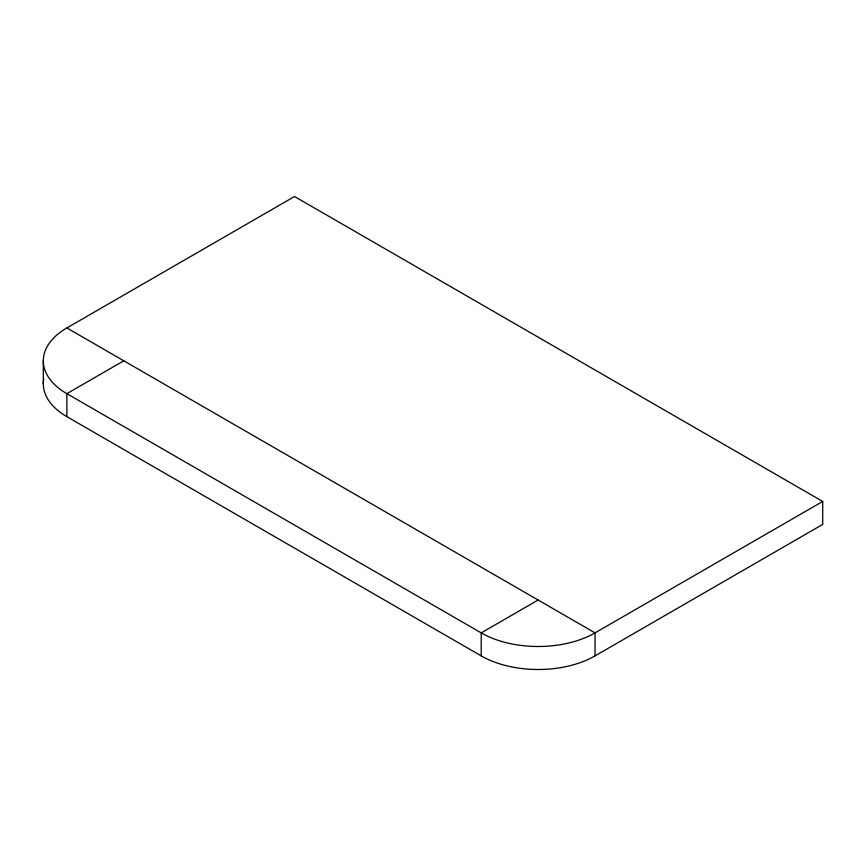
<?xml version="1.0" encoding="UTF-8"?>
<svg xmlns="http://www.w3.org/2000/svg" width="866" height="866" viewBox="0 0 866 866"><rect width="100%" height="100%" fill="white"/><g stroke="black" fill="none" stroke-linecap="round" stroke-linejoin="round"><path stroke-width="1.3" d="M66.877 416.665L66.877 393.662A80.495 46.472 0 0 1 66.877 327.943L294.537 196.506L822.7 501.446L822.7 524.439L595.039 655.887A80.495 46.472 0 0 1 481.215 655.887L66.877 416.665A80.495 46.472 0 0 1 43.787 378.702M123.795 360.808L66.877 393.662L481.215 632.884A80.495 46.472 0 0 0 595.039 632.884L822.7 501.446M538.132 600.019L481.215 632.884L481.215 655.887M66.877 327.943L595.039 632.884L595.039 655.887M43.3 360.808L43.3 383.811"/></g></svg>
